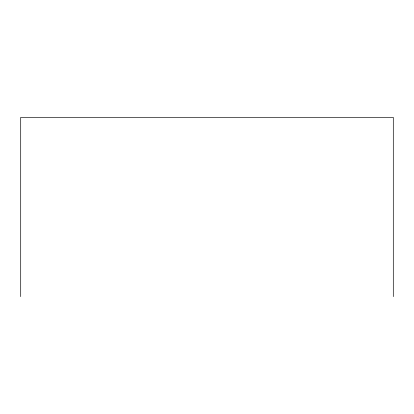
<?xml version="1.0" encoding="UTF-8"?>
<svg xmlns="http://www.w3.org/2000/svg" width="414" height="414" viewBox="0 0 414 414"><rect width="100%" height="100%" fill="white"/><g stroke="black" fill="none" stroke-linecap="round" stroke-linejoin="round"><path stroke-width="0.62" d="M393.3 296.61L393.3 117.39L20.7 117.39L20.7 296.61"/></g></svg>
